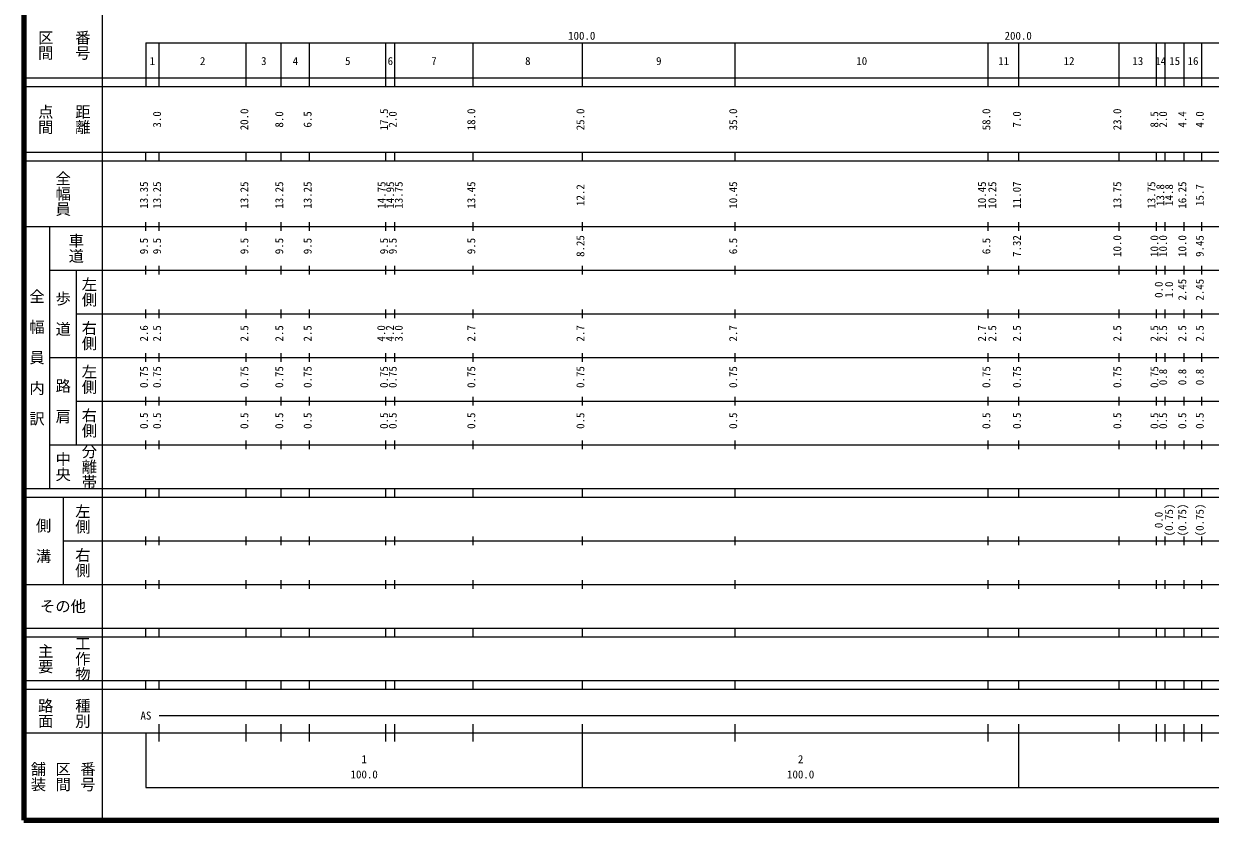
# Model space of a CAD drawing. Units: millimetres on the paper, enlarged 1000 times. Extents: x 40000 to 680000, y 20000 to 380000.
# Drawn here: x 40000 to 311852, y 20000 to 202409 of the extents above; entities that cross this region are included whole.
import ezdxf
from ezdxf.enums import TextEntityAlignment as Align

# ---------------------------------------------------------------- set-up
doc = ezdxf.new("R2010")
doc.units = ezdxf.units.MM
doc.header["$LTSCALE"] = 1000
doc.layers.add('M-TTL', color=2, linetype='Continuous', lineweight=140)
doc.layers.add('M-TTL-BAND', color=7, linetype='Continuous', lineweight=13)
doc.styles.add('@ＭＳ ゴシック', font='')
doc.styles.add('ＭＳ ゴシック', font='')
doc.styles.get('@ＭＳ ゴシック').set_extended_font_data('@MS Gothic')
doc.styles.get('ＭＳ ゴシック').set_extended_font_data('MS Gothic')

msp = doc.modelspace()

# ---------------------------------------------------------------- linework, layer by layer
at = {"layer": 'M-TTL'}
for p, q in [((40000, 380000), (40000, 20000)), ((40000, 20000), (680000, 20000))]:
    msp.add_line(p, q, dxfattribs=at)
at = {"layer": 'M-TTL-BAND'}
for p, q in [((58000, 370000), (58000, 20000)), ((68000, 198000), (579000, 198000)), ((68000, 198000), (68000, 188000)), ((71000, 188000), (71000, 198000)), ((91000, 188000), (91000, 198000)), ((99000, 188000), (99000, 198000)), ((105500, 188000), (105500, 198000)), ((123000, 188000), (123000, 198000)), ((125000, 188000), (125000, 198000)), ((143000, 188000), (143000, 198000)), ((168000, 188000), (168000, 198000)), ((203000, 188000), (203000, 198000)), ((261000, 188000), (261000, 198000)), ((268000, 188000), (268000, 198000)), ((291000, 188000), (291000, 198000)), ((299500, 188000), (299500, 198000)), ((301500, 188000), (301500, 198000)), ((305900, 188000), (305900, 198000)), ((309900, 188000), (309900, 198000)), ((40000, 190000), (579000, 190000)), ((40000, 188000), (579000, 188000)), ((40000, 173000), (579000, 173000)), ((68000, 171000), (68000, 173000)), ((71000, 171000), (71000, 173000)), ((91000, 171000), (91000, 173000)), ((99000, 171000), (99000, 173000)), ((105500, 171000), (105500, 173000)), ((123000, 171000), (123000, 173000)), ((125000, 171000), (125000, 173000)), ((143000, 171000), (143000, 173000)), ((168000, 171000), (168000, 173000)), ((203000, 171000), (203000, 173000)), ((261000, 171000), (261000, 173000)), ((268000, 171000), (268000, 173000)), ((291000, 171000), (291000, 173000)), ((299500, 171000), (299500, 173000)), ((301500, 171000), (301500, 173000)), ((305900, 171000), (305900, 173000)), ((309900, 171000), (309900, 173000)), ((40000, 171000), (579000, 171000)), ((40000, 156000), (579000, 156000)), ((46000, 96000), (46000, 156000)), ((68000, 155000), (68000, 157000)), ((71000, 155000), (71000, 157000)), ((91000, 155000), (91000, 157000)), ((99000, 155000), (99000, 157000)), ((105500, 155000), (105500, 157000)), ((123000, 155000), (123000, 157000)), ((125000, 155000), (125000, 157000)), ((143000, 155000), (143000, 157000)), ((168000, 155000), (168000, 157000)), ((203000, 155000), (203000, 157000)), ((261000, 155000), (261000, 157000)), ((268000, 155000), (268000, 157000)), ((291000, 155000), (291000, 157000)), ((299500, 155000), (299500, 157000)), ((301500, 155000), (301500, 157000)), ((305900, 155000), (305900, 157000)), ((309900, 155000), (309900, 157000)), ((68000, 145000), (68000, 147000)), ((71000, 145000), (71000, 147000)), ((91000, 145000), (91000, 147000)), ((99000, 145000), (99000, 147000)), ((105500, 145000), (105500, 147000)), ((123000, 145000), (123000, 147000)), ((125000, 145000), (125000, 147000)), ((143000, 145000), (143000, 147000)), ((168000, 145000), (168000, 147000)), ((203000, 145000), (203000, 147000)), ((261000, 145000), (261000, 147000)), ((268000, 145000), (268000, 147000)), ((291000, 145000), (291000, 147000)), ((299500, 145000), (299500, 147000)), ((301500, 145000), (301500, 147000)), ((305900, 145000), (305900, 147000)), ((309900, 145000), (309900, 147000)), ((46000, 146000), (579000, 146000)), ((52000, 146000), (52000, 106000)), ((52000, 136000), (579000, 136000)), ((68000, 135000), (68000, 137000)), ((71000, 135000), (71000, 137000)), ((91000, 135000), (91000, 137000)), ((99000, 135000), (99000, 137000)), ((105500, 135000), (105500, 137000)), ((123000, 135000), (123000, 137000)), ((125000, 135000), (125000, 137000)), ((143000, 135000), (143000, 137000)), ((168000, 135000), (168000, 137000)), ((203000, 135000), (203000, 137000)), ((261000, 135000), (261000, 137000)), ((268000, 135000), (268000, 137000)), ((291000, 135000), (291000, 137000)), ((299500, 135000), (299500, 137000)), ((301500, 135000), (301500, 137000)), ((305900, 135000), (305900, 137000)), ((309900, 135000), (309900, 137000)), ((46000, 126000), (579000, 126000)), ((68000, 125000), (68000, 127000)), ((71000, 125000), (71000, 127000)), ((91000, 125000), (91000, 127000)), ((99000, 125000), (99000, 127000)), ((105500, 125000), (105500, 127000)), ((123000, 125000), (123000, 127000)), ((125000, 125000), (125000, 127000)), ((143000, 125000), (143000, 127000)), ((168000, 125000), (168000, 127000)), ((203000, 125000), (203000, 127000)), ((261000, 125000), (261000, 127000)), ((268000, 125000), (268000, 127000)), ((291000, 125000), (291000, 127000)), ((299500, 125000), (299500, 127000)), ((301500, 125000), (301500, 127000)), ((305900, 125000), (305900, 127000)), ((309900, 125000), (309900, 127000)), ((68000, 115000), (68000, 117000)), ((71000, 115000), (71000, 117000)), ((91000, 115000), (91000, 117000)), ((99000, 115000), (99000, 117000)), ((105500, 115000), (105500, 117000)), ((123000, 115000), (123000, 117000)), ((125000, 115000), (125000, 117000)), ((143000, 115000), (143000, 117000)), ((168000, 115000), (168000, 117000)), ((203000, 115000), (203000, 117000)), ((261000, 115000), (261000, 117000)), ((268000, 115000), (268000, 117000)), ((291000, 115000), (291000, 117000)), ((299500, 115000), (299500, 117000)), ((301500, 115000), (301500, 117000)), ((305900, 115000), (305900, 117000)), ((309900, 115000), (309900, 117000)), ((52000, 116000), (579000, 116000)), ((68000, 105000), (68000, 107000)), ((71000, 105000), (71000, 107000)), ((91000, 105000), (91000, 107000)), ((99000, 105000), (99000, 107000)), ((105500, 105000), (105500, 107000)), ((123000, 105000), (123000, 107000)), ((125000, 105000), (125000, 107000)), ((143000, 105000), (143000, 107000)), ((168000, 105000), (168000, 107000)), ((203000, 105000), (203000, 107000)), ((261000, 105000), (261000, 107000)), ((268000, 105000), (268000, 107000)), ((291000, 105000), (291000, 107000)), ((299500, 105000), (299500, 107000)), ((301500, 105000), (301500, 107000)), ((305900, 105000), (305900, 107000)), ((309900, 105000), (309900, 107000)), ((46000, 106000), (579000, 106000)), ((40000, 96000), (579000, 96000)), ((68000, 94000), (68000, 96000)), ((71000, 94000), (71000, 96000)), ((91000, 94000), (91000, 96000)), ((99000, 94000), (99000, 96000)), ((105500, 94000), (105500, 96000)), ((123000, 94000), (123000, 96000)), ((125000, 94000), (125000, 96000)), ((143000, 94000), (143000, 96000)), ((168000, 94000), (168000, 96000)), ((203000, 94000), (203000, 96000)), ((261000, 94000), (261000, 96000)), ((268000, 94000), (268000, 96000)), ((291000, 94000), (291000, 96000)), ((299500, 94000), (299500, 96000)), ((301500, 94000), (301500, 96000)), ((305900, 94000), (305900, 96000)), ((309900, 94000), (309900, 96000)), ((40000, 94000), (579000, 94000)), ((49000, 94000), (49000, 74000)), ((68000, 83000), (68000, 85000)), ((71000, 83000), (71000, 85000)), ((91000, 83000), (91000, 85000)), ((99000, 83000), (99000, 85000)), ((105500, 83000), (105500, 85000)), ((123000, 83000), (123000, 85000)), ((125000, 83000), (125000, 85000)), ((143000, 83000), (143000, 85000)), ((168000, 83000), (168000, 85000)), ((203000, 83000), (203000, 85000)), ((261000, 83000), (261000, 85000)), ((268000, 83000), (268000, 85000)), ((291000, 83000), (291000, 85000)), ((299500, 83000), (299500, 85000)), ((301500, 83000), (301500, 85000)), ((305900, 83000), (305900, 85000)), ((309900, 83000), (309900, 85000)), ((49000, 84000), (579000, 84000)), ((40000, 74000), (579000, 74000)), ((68000, 73000), (68000, 75000)), ((71000, 73000), (71000, 75000)), ((91000, 73000), (91000, 75000)), ((99000, 73000), (99000, 75000)), ((105500, 73000), (105500, 75000)), ((123000, 73000), (123000, 75000)), ((125000, 73000), (125000, 75000)), ((143000, 73000), (143000, 75000)), ((168000, 73000), (168000, 75000)), ((203000, 73000), (203000, 75000)), ((261000, 73000), (261000, 75000)), ((268000, 73000), (268000, 75000)), ((291000, 73000), (291000, 75000)), ((299500, 73000), (299500, 75000)), ((301500, 73000), (301500, 75000)), ((305900, 73000), (305900, 75000)), ((309900, 73000), (309900, 75000)), ((40000, 64000), (579000, 64000)), ((68000, 62000), (68000, 64000)), ((71000, 62000), (71000, 64000)), ((91000, 62000), (91000, 64000)), ((99000, 62000), (99000, 64000)), ((105500, 62000), (105500, 64000)), ((123000, 62000), (123000, 64000)), ((125000, 62000), (125000, 64000)), ((143000, 62000), (143000, 64000)), ((168000, 62000), (168000, 64000)), ((203000, 62000), (203000, 64000)), ((261000, 62000), (261000, 64000)), ((268000, 62000), (268000, 64000)), ((291000, 62000), (291000, 64000)), ((299500, 62000), (299500, 64000)), ((301500, 62000), (301500, 64000)), ((305900, 62000), (305900, 64000)), ((309900, 62000), (309900, 64000)), ((40000, 62000), (579000, 62000)), ((40000, 52000), (579000, 52000)), ((68000, 50000), (68000, 52000)), ((71000, 50000), (71000, 52000)), ((91000, 50000), (91000, 52000)), ((99000, 50000), (99000, 52000)), ((105500, 50000), (105500, 52000)), ((123000, 50000), (123000, 52000)), ((125000, 50000), (125000, 52000)), ((143000, 50000), (143000, 52000)), ((168000, 50000), (168000, 52000)), ((203000, 50000), (203000, 52000)), ((261000, 50000), (261000, 52000)), ((268000, 50000), (268000, 52000)), ((291000, 50000), (291000, 52000)), ((299500, 50000), (299500, 52000)), ((301500, 50000), (301500, 52000)), ((305900, 50000), (305900, 52000)), ((309900, 50000), (309900, 52000)), ((40000, 50000), (579000, 50000)), ((71000, 44000), (565000, 44000)), ((71000, 38000), (71000, 42000)), ((91000, 38000), (91000, 42000)), ((99000, 38000), (99000, 42000)), ((105500, 38000), (105500, 42000)), ((123000, 38000), (123000, 42000)), ((125000, 38000), (125000, 42000)), ((143000, 38000), (143000, 42000)), ((168000, 27500), (168000, 42000)), ((203000, 38000), (203000, 42000)), ((261000, 38000), (261000, 42000)), ((268000, 27500), (268000, 42000)), ((291000, 38000), (291000, 42000)), ((299500, 38000), (299500, 42000)), ((301500, 38000), (301500, 42000)), ((305900, 38000), (305900, 42000)), ((309900, 38000), (309900, 42000)), ((40000, 40000), (579000, 40000)), ((68000, 40000), (68000, 27500)), ((68000, 27500), (579000, 27500))]:
    msp.add_line(p, q, dxfattribs=at)

# ---------------------------------------------------------------- texts
at = {"layer": 'M-TTL-BAND', "style": '@ＭＳ ゴシック'}
for s, p in [('区間', (45000, 197500)), ('番号', (53500, 197500)), ('点間', (45000, 180500)), ('距離', (53500, 180500)), ('全幅員', (49000, 163500)), ('車道', (52000, 151000)), ('左側', (55000, 141000)), ('全\u3000幅\u3000員\u3000内\u3000訳', (43000, 126000)), ('歩\u3000道', (49000, 136000)), ('右側', (55000, 131000)), ('左側', (55000, 121000)), ('路\u3000肩', (49000, 116000)), ('右側', (55000, 111000)), ('分離帯', (55000, 101000)), ('中央', (49000, 101000)), ('左側', (53500, 89000)), ('側\u3000溝', (44500, 84000)), ('右側', (53500, 79000)), ('主要', (45000, 57000)), ('工作物', (53500, 57000)), ('路面', (45000, 44500)), ('種別', (53500, 44500)), ('舗装', (43333, 30000)), ('区間', (49000, 30000)), ('番号', (54667, 30000))]:
    msp.add_text(s, height=2566, rotation=270, dxfattribs=at).set_placement(p, align=Align.MIDDLE_CENTER)
at = {"layer": 'M-TTL-BAND', "style": 'ＭＳ ゴシック'}
for s, p in [('100.0', (167844, 198195)), ('200.0', (267844, 198195)), ('1', (69500, 192405)), ('2', (81000, 192405)), ('3', (95000, 192405)), ('4', (102250, 192405)), ('5', (114250, 192405)), ('6', (124000, 192405)), ('7', (134000, 192405)), ('8', (155500, 192405)), ('9', (185500, 192405)), ('10', (232000, 192405)), ('11', (264500, 192405)), ('12', (279500, 192405)), ('13', (295250, 192405)), ('14', (300500, 192405)), ('15', (303700, 192405)), ('16', (307900, 192405)), ('AS', (68000, 42500)), ('1', (118000, 32523)), ('2', (218000, 32523)), ('100.0', (118000, 29033)), ('100.0', (218000, 29033))]:
    msp.add_text(s, height=1833, dxfattribs=at).set_placement(p, align=Align.BOTTOM_CENTER)
for s, p in [('3.0', (72000, 180500)), ('20.0', (92000, 180500)), ('8.0', (100000, 180500)), ('6.5', (106500, 180500)), ('17.5', (124000, 180500)), ('2.0', (126000, 180500)), ('18.0', (144000, 180500)), ('25.0', (169000, 180500)), ('35.0', (204000, 180500)), ('58.0', (262000, 180500)), ('7.0', (269000, 180500)), ('23.0', (292000, 180500)), ('8.5', (300500, 180500)), ('2.0', (302500, 180500)), ('4.4', (306900, 180500)), ('4.0', (310900, 180500)), ('13.35', (69000, 163174)), ('13.25', (72000, 163174)), ('13.25', (92000, 163174)), ('13.25', (100000, 163174)), ('13.25', (106500, 163174)), ('14.75', (123445, 163174)), ('14.95', (125409, 163174)), ('13.75', (127370, 163174)), ('13.45', (144000, 163174)), ('10.45', (204000, 163174)), ('10.45', (261000, 163174)), ('10.25', (263370, 163174)), ('11.07', (269000, 163174)), ('13.75', (292000, 163174)), ('13.75', (299814, 163174)), ('16.25', (306900, 163174)), ('12.2', (169000, 163174)), ('13.8', (301865, 163174)), ('14.8', (303870, 163174)), ('15.7', (310900, 163174)), ('9.5', (69000, 151500)), ('9.5', (72000, 151500)), ('9.5', (92000, 151500)), ('9.5', (100000, 151500)), ('9.5', (106500, 151500)), ('9.5', (124000, 151500)), ('9.5', (126000, 151500)), ('9.5', (144000, 151500)), ('8.25', (169000, 151500)), ('6.5', (204000, 151500)), ('6.5', (262000, 151500)), ('7.32', (269000, 151500)), ('10.0', (292000, 151500)), ('10.0', (300500, 151500)), ('10.0', (302500, 151500)), ('10.0', (306900, 151500)), ('9.45', (310900, 151500)), ('0.0', (301500, 141500)), ('1.0', (303870, 141500)), ('2.45', (306900, 141500)), ('2.45', (310900, 141500)), ('2.6', (69000, 131500)), ('2.5', (72000, 131500)), ('2.5', (92000, 131500)), ('2.5', (100000, 131500)), ('2.5', (106500, 131500)), ('4.0', (123370, 131500)), ('4.2', (125350, 131500)), ('3.0', (127370, 131500)), ('2.7', (144000, 131500)), ('2.7', (169000, 131500)), ('2.7', (204000, 131500)), ('2.7', (261000, 131500)), ('2.5', (263370, 131500)), ('2.5', (269000, 131500)), ('2.5', (292000, 131500)), ('2.5', (300500, 131500)), ('2.5', (302500, 131500)), ('2.5', (306900, 131500)), ('2.5', (310900, 131500)), ('0.75', (69000, 121500)), ('0.75', (72000, 121500)), ('0.75', (92000, 121500)), ('0.75', (100000, 121500)), ('0.75', (106500, 121500)), ('0.75', (124000, 121500)), ('0.75', (126000, 121500)), ('0.75', (144000, 121500)), ('0.75', (169000, 121500)), ('0.75', (204000, 121500)), ('0.75', (262000, 121500)), ('0.75', (269000, 121500)), ('0.75', (292000, 121500)), ('0.75', (300500, 121500)), ('0.8', (302500, 121500)), ('0.8', (306900, 121500)), ('0.8', (310900, 121500)), ('0.5', (69000, 111500)), ('0.5', (72000, 111500)), ('0.5', (92000, 111500)), ('0.5', (100000, 111500)), ('0.5', (106500, 111500)), ('0.5', (124000, 111500)), ('0.5', (126000, 111500)), ('0.5', (144000, 111500)), ('0.5', (169000, 111500)), ('0.5', (204000, 111500)), ('0.5', (262000, 111500)), ('0.5', (269000, 111500)), ('0.5', (292000, 111500)), ('0.5', (300500, 111500)), ('0.5', (302500, 111500)), ('0.5', (306900, 111500)), ('0.5', (310900, 111500)), ('0.0', (301500, 88764)), ('(0.75)', (303870, 88764)), ('(0.75)', (306900, 88764)), ('(0.75)', (310900, 88764))]:
    msp.add_text(s, height=1833, rotation=90, dxfattribs=at).set_placement(p, align=Align.BOTTOM_CENTER)
msp.add_text('その他', height=2566, dxfattribs=at).set_placement((49000, 69000), align=Align.MIDDLE_CENTER)

doc.saveas('drawing.dxf')
